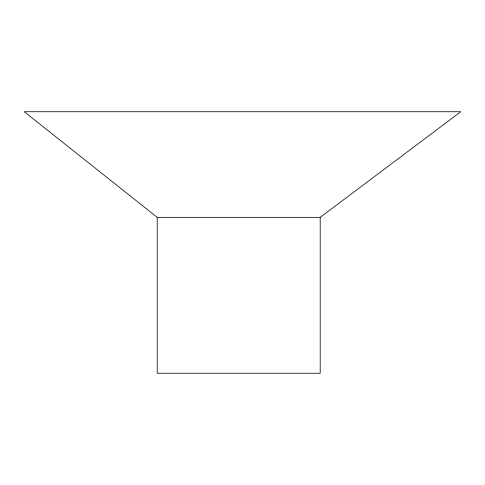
<?xml version="1.0" encoding="UTF-8"?>
<svg xmlns="http://www.w3.org/2000/svg" width="485" height="485" viewBox="0 0 485 485"><rect width="100%" height="100%" fill="white"/><g stroke="black" fill="none" stroke-linecap="round" stroke-linejoin="round"><path stroke-width="0.73" d="M320.203 217.341L460.75 111.744L24.25 111.744L157.213 217.341L320.203 217.341L320.203 373.256L157.213 373.256L157.213 217.341"/></g></svg>
